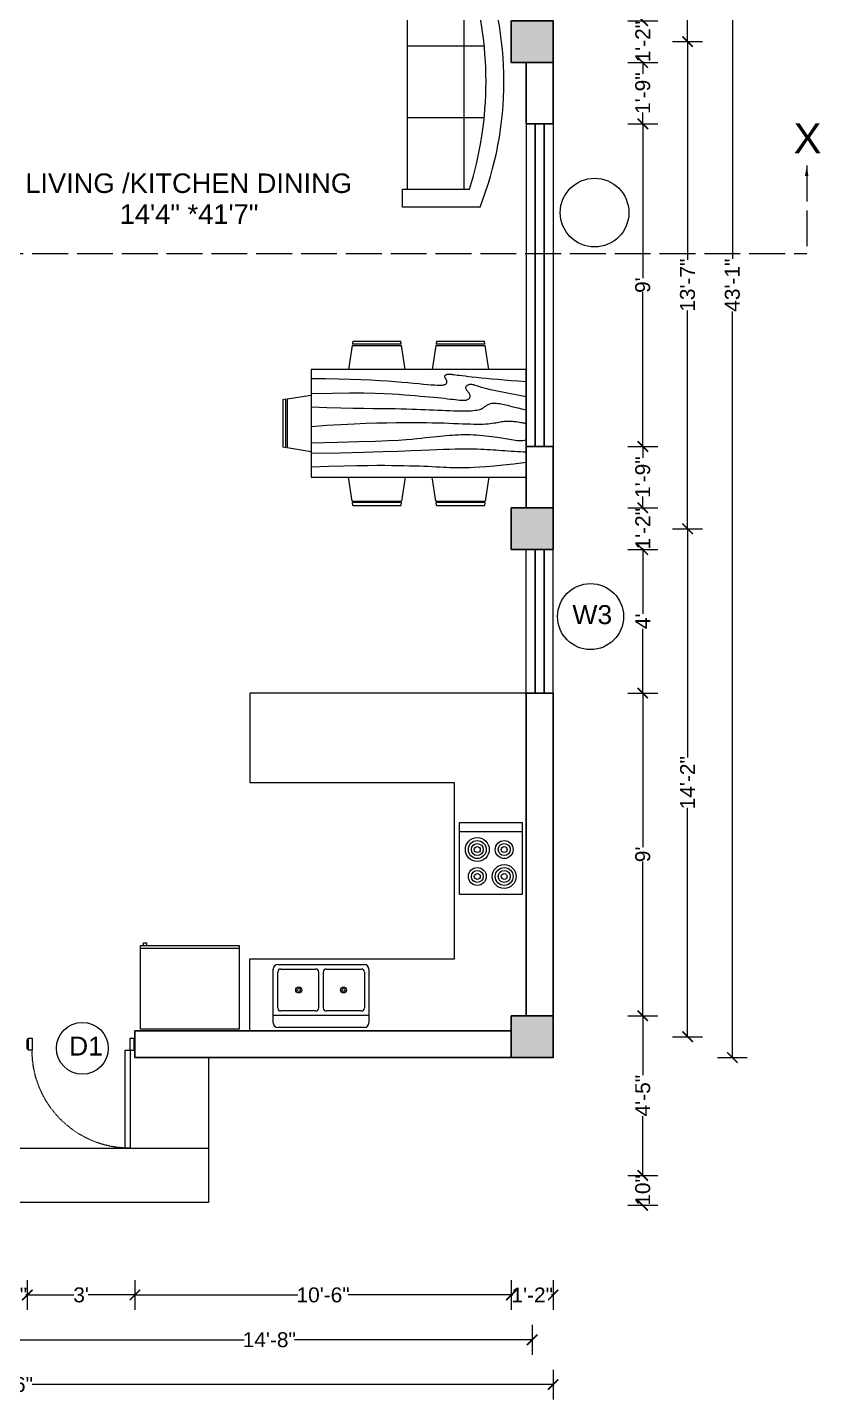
# Model space of a CAD drawing. Header units: inches. Extents: x 2970 to 17976, y 9207 to 14243.
# Drawn here: x 3354.5 to 3620, y 11980.9 to 12440.1 of the extents above; entities that cross this region are included whole.
import ezdxf

# ---------------------------------------------------------------- set-up
doc = ezdxf.new("R2010")
doc.units = ezdxf.units.IN
doc.header["$PDMODE"] = 34
doc.linetypes.add('ACAD_ISO02W100', pattern=[15, 12, -3])
doc.linetypes.add('HIDDEN4', pattern=[0.09375, 0.0625, -0.03125])
for name, color, linetype, lineweight in [('DIMENSION', 134, 'Continuous', 15), ('furniture', 11, 'Continuous', 13), ('kiutchen tools', 211, 'Continuous', 13), ('pillar', 40, 'Continuous', 30), ('section', 231, 'ACAD_ISO02W100', 15), ('stairs', 4, 'Continuous', 13), ('TEXT', 30, 'Continuous', 13), ('wall', 60, 'Continuous', 30), ('window section', 185, 'Continuous', 30), ('window sill', 103, 'Continuous', 13)]:
    doc.layers.add(name, color=color, linetype=linetype, lineweight=lineweight)
doc.styles.get("Standard").update_dxf_attribs({"font": 'arial.ttf'})
doc.dimstyles.get("Standard").update_dxf_attribs({"dimtxt": 5, "dimasz": 3.5, "dimexe": 5, "dimexo": 3, "dimgap": 0.09, "dimtad": 0, "dimdec": 0, "dimzin": 0, "dimdsep": 46, "dimlunit": 4, "dimtxsty": 'Standard', "dimblk": 'ARCHTICK', "dimcen": 0.09, "dimadec": 0, "dimazin": 0, "dimtfac": 1, "dimtdec": 0, "dimtofl": 0, "dimtmove": 0, "dimatfit": 3, "dimfxl": 5, "dimfxlon": 1, "dimtolj": 1, "dimtzin": 0, "dimarcsym": 0})

# ---------------------------------------------------------------- blocks, each defined once
blk = doc.blocks.new('pillar')
h = blk.add_hatch(color=256)
h.dxf.hatch_style = 1
h.paths.add_polyline_path([(2623.04, 2262.43), (2637.04, 2262.43), (2637.04, 2276.43), (2623.04, 2276.43)])
blk.add_lwpolyline([(2623.04, 2276.43), (2637.04, 2276.43), (2637.04, 2262.43), (2623.04, 2262.43)], close=True)
blk = doc.blocks.new('fridge')
at = {"layer": 'furniture'}
for p, q in [((3421.89, 1597.78), (3454.89, 1597.78)), ((3452.89, 1595.78), (3452.89, 1596.78)), ((3453.89, 1595.78), (3452.89, 1595.78)), ((3453.89, 1596.78), (3453.89, 1595.78))]:
    blk.add_line(p, q, dxfattribs=at)
blk.add_lwpolyline([(3421.89, 1596.78), (3421.89, 1624.78), (3454.89, 1624.78), (3454.89, 1596.78)], close=True, dxfattribs=at)
blk = doc.blocks.new('sink')
at = {"layer": 'furniture'}
for p, q in [((3469.14, 1547.28), (3469.14, 1559.28)), ((3470.64, 1559.28), (3470.64, 1547.28)), ((3485.89, 1544.78), (3453.89, 1544.78)), ((3451.89, 1539.6), (3451.71, 1539.78))]:
    blk.add_line(p, q, dxfattribs=at)
for points in [[(3455.39, 1561.78), (3484.39, 1561.78)], [(3453.89, 1542.28), (3453.89, 1560.28)], [(3455.39, 1547.28), (3455.39, 1559.28)], [(3456.39, 1560.28), (3468.14, 1560.28)], [(3471.64, 1560.28), (3483.39, 1560.28)], [(3484.39, 1559.28), (3484.39, 1547.28)], [(3485.89, 1560.28), (3485.89, 1542.28)], [(3468.14, 1546.28), (3456.39, 1546.28)], [(3483.39, 1546.28), (3471.64, 1546.28)], [(3484.39, 1540.78), (3455.39, 1540.78)]]:
    blk.add_lwpolyline(points, dxfattribs=at)
for centre, radius in [((3462.39, 1553.28), 1), ((3462.39, 1553.28), 0.5), ((3477.39, 1553.28), 1), ((3477.39, 1553.28), 0.5)]:
    blk.add_circle(centre, radius, dxfattribs=at)
for centre, radius, start, end in [((3455.39, 1560.28), 1.5, 90, 180), ((3484.39, 1560.28), 1.5, 0, 90), ((3456.39, 1559.28), 1, 90, 180), ((3468.14, 1559.28), 1, 0, 90), ((3471.64, 1559.28), 1, 90, 180), ((3483.39, 1559.28), 1, 0, 90), ((3456.39, 1547.28), 1, 180, 270), ((3468.14, 1547.28), 1, 270, 0), ((3471.64, 1547.28), 1, 180, 270), ((3483.39, 1547.28), 1, 270, 0), ((3455.39, 1542.28), 1.5, 180, 270), ((3484.39, 1542.28), 1.5, 270, 0)]:
    blk.add_arc(centre, radius, start, end, dxfattribs=at)
blk = doc.blocks.new('Sofa - Roundback 7 ft.')
at = {"linetype": 'Continuous'}
for p, q in [((-12.00002, -32.4421), (-12.00003, -6.5971)), ((11.99997, -32.4421), (11.99998, -6.5971)), ((-36.000027, -34), (-36.000027, -11.4696)), ((-35.999844, -13.3819), (35.9998, -13.3819)), ((35.99998, -34), (35.99998, -11.4696)), ((-36.000027, -32.4421), (35.99998, -32.4421))]:
    blk.add_line(p, q, dxfattribs=at)
for points in [[(-36.000027, -34), (-42.000027, -34), (-42.000027, -8)], [(41.99998, -8), (41.99998, -34), (35.99998, -34)]]:
    blk.add_lwpolyline(points, dxfattribs=at)
for centre, radius, start, end in [((0, -114.25), 114.25, 68.43141, 111.5686), ((-0.00001, -127.1968), 121.1968, 72.72033, 107.2797)]:
    blk.add_arc(centre, radius, start, end, dxfattribs=at)
blk = doc.blocks.new('dinning')
at = {"linetype": 'Continuous'}
for p, q in [((3456.59, 1759.63), (3456.43, 1758.64)), ((3456.59, 1759.63), (3472.59, 1759.63)), ((3472.74, 1758.63), (3472.59, 1759.63)), ((3484.59, 1759.63), (3484.43, 1758.64)), ((3484.59, 1759.63), (3500.59, 1759.63)), ((3500.74, 1758.63), (3500.59, 1759.63)), ((3456.35, 1758.14), (3455.1, 1750.13)), ((3456.36, 1758.13), (3472.83, 1758.13)), ((3472.75, 1758.63), (3456.43, 1758.63)), ((3474.07, 1750.13), (3472.82, 1758.13)), ((3484.35, 1758.14), (3483.1, 1750.13)), ((3484.36, 1758.13), (3500.83, 1758.13)), ((3500.75, 1758.63), (3484.43, 1758.63)), ((3502.07, 1750.13), (3500.82, 1758.13)), ((3514.59, 1750.13), (3442.59, 1750.13)), ((3442.59, 1750.13), (3442.59, 1714.13)), ((3514.59, 1714.13), (3514.59, 1750.13)), ((3434.59, 1740.37), (3442.59, 1741.62)), ((3434.59, 1740.37), (3434.59, 1723.9)), ((3433.09, 1740.13), (3434.09, 1740.29)), ((3433.09, 1740.13), (3433.09, 1724.13)), ((3434.09, 1723.98), (3434.09, 1740.29)), ((3434.09, 1723.98), (3433.09, 1724.13)), ((3442.59, 1722.65), (3434.59, 1723.9)), ((3442.59, 1714.13), (3514.59, 1714.13)), ((3456.35, 1706.13), (3455.1, 1714.14)), ((3474.07, 1714.14), (3472.82, 1706.14)), ((3484.35, 1706.13), (3483.1, 1714.14)), ((3502.07, 1714.14), (3500.82, 1706.14)), ((3456.36, 1706.13), (3472.83, 1706.13)), ((3456.59, 1704.63), (3456.43, 1705.63)), ((3472.75, 1705.63), (3456.43, 1705.63)), ((3456.59, 1704.63), (3472.59, 1704.63)), ((3472.74, 1705.64), (3472.59, 1704.63)), ((3484.36, 1706.13), (3500.83, 1706.13)), ((3484.59, 1704.63), (3484.43, 1705.63)), ((3500.75, 1705.63), (3484.43, 1705.63)), ((3484.59, 1704.63), (3500.59, 1704.63)), ((3500.74, 1705.64), (3500.59, 1704.63))]:
    blk.add_line(p, q, dxfattribs=at)
for points in [[(3442.59, 1747.13), (3447.41, 1747.11), (3451.78, 1747.05), (3455.73, 1746.95), (3459.31, 1746.82), (3462.55, 1746.67), (3465.49, 1746.5), (3468.17, 1746.32), (3470.63, 1746.13), (3472.9, 1745.95), (3474.98, 1745.76), (3476.89, 1745.59), (3478.62, 1745.43), (3480.18, 1745.28), (3481.57, 1745.15), (3482.79, 1745.05), (3483.84, 1744.97), (3484.73, 1744.92), (3485.47, 1744.9), (3486.08, 1744.91), (3486.57, 1744.95), (3486.96, 1745.01), (3487.26, 1745.09), (3487.49, 1745.18), (3487.67, 1745.3), (3487.81, 1745.43), (3487.91, 1745.58), (3487.98, 1745.73), (3488.01, 1745.9), (3488.02, 1746.06), (3488.01, 1746.23), (3487.97, 1746.39), (3487.92, 1746.55), (3487.85, 1746.7), (3487.77, 1746.85), (3487.68, 1746.99), (3487.6, 1747.12), (3487.51, 1747.26), (3487.44, 1747.38), (3487.38, 1747.51), (3487.34, 1747.63), (3487.32, 1747.76), (3487.32, 1747.88), (3487.35, 1748), (3487.4, 1748.11), (3487.47, 1748.22), (3487.57, 1748.31), (3487.69, 1748.4), (3487.84, 1748.47), (3488.01, 1748.52), (3488.2, 1748.56), (3488.44, 1748.59), (3488.71, 1748.59), (3489.03, 1748.59), (3489.41, 1748.56), (3489.84, 1748.52), (3490.34, 1748.47), (3490.91, 1748.4), (3491.56, 1748.31), (3492.3, 1748.21), (3493.15, 1748.1), (3494.13, 1747.98), (3495.23, 1747.85), (3496.48, 1747.7), (3497.88, 1747.55), (3499.45, 1747.39), (3501.17, 1747.22), (3503.06, 1747.05), (3505.09, 1746.87), (3507.27, 1746.69), (3509.58, 1746.51), (3512.02, 1746.32), (3514.59, 1746.13)], [(3442.59, 1742.13), (3449.61, 1742.28), (3455.41, 1742.34), (3460.16, 1742.33), (3464.02, 1742.27), (3467.15, 1742.16), (3469.71, 1742.03), (3471.87, 1741.88), (3473.8, 1741.72), (3475.62, 1741.57), (3477.36, 1741.42), (3479.03, 1741.28), (3480.61, 1741.15), (3482.11, 1741.01), (3483.53, 1740.89), (3484.85, 1740.76), (3486.09, 1740.63), (3487.23, 1740.51), (3488.28, 1740.39), (3489.24, 1740.27), (3490.12, 1740.17), (3490.91, 1740.07), (3491.63, 1739.99), (3492.27, 1739.93), (3492.84, 1739.88), (3493.33, 1739.86), (3493.77, 1739.87), (3494.14, 1739.89), (3494.46, 1739.94), (3494.74, 1740), (3494.97, 1740.08), (3495.17, 1740.18), (3495.34, 1740.3), (3495.48, 1740.43), (3495.6, 1740.58), (3495.7, 1740.74), (3495.76, 1740.91), (3495.8, 1741.08), (3495.82, 1741.26), (3495.8, 1741.45), (3495.75, 1741.63), (3495.68, 1741.82), (3495.57, 1742.01), (3495.45, 1742.2), (3495.32, 1742.38), (3495.17, 1742.57), (3495.03, 1742.76), (3494.89, 1742.95), (3494.75, 1743.13), (3494.64, 1743.32), (3494.54, 1743.51), (3494.46, 1743.69), (3494.41, 1743.87), (3494.38, 1744.05), (3494.39, 1744.22), (3494.43, 1744.39), (3494.5, 1744.55), (3494.62, 1744.7), (3494.77, 1744.84), (3494.95, 1744.97), (3495.16, 1745.07), (3495.4, 1745.15), (3495.66, 1745.21), (3495.95, 1745.23), (3496.25, 1745.22), (3496.58, 1745.17), (3496.93, 1745.08), (3497.33, 1744.96), (3497.78, 1744.82), (3498.31, 1744.64), (3498.92, 1744.45), (3499.63, 1744.24), (3500.46, 1744.01), (3501.42, 1743.77), (3502.55, 1743.51), (3503.87, 1743.22), (3505.42, 1742.9), (3507.23, 1742.54), (3509.34, 1742.13), (3511.78, 1741.66), (3514.59, 1741.13)], [(3442.59, 1737.63), (3447.87, 1737.47), (3452.52, 1737.34), (3456.59, 1737.25), (3460.16, 1737.19), (3463.29, 1737.14), (3466.04, 1737.11), (3468.48, 1737.08), (3470.67, 1737.05), (3472.68, 1737.02), (3474.53, 1736.97), (3476.24, 1736.93), (3477.85, 1736.87), (3479.36, 1736.82), (3480.81, 1736.76), (3482.21, 1736.7), (3483.59, 1736.63), (3484.96, 1736.57), (3486.32, 1736.51), (3487.66, 1736.46), (3488.96, 1736.41), (3490.22, 1736.36), (3491.42, 1736.33), (3492.54, 1736.31), (3493.59, 1736.3), (3494.54, 1736.31), (3495.41, 1736.33), (3496.19, 1736.37), (3496.89, 1736.43), (3497.52, 1736.5), (3498.08, 1736.58), (3498.57, 1736.68), (3499, 1736.8), (3499.38, 1736.93), (3499.72, 1737.08), (3500.01, 1737.23), (3500.27, 1737.4), (3500.51, 1737.56), (3500.74, 1737.73), (3500.95, 1737.89), (3501.17, 1738.05), (3501.39, 1738.2), (3501.63, 1738.35), (3501.87, 1738.48), (3502.14, 1738.59), (3502.42, 1738.69), (3502.73, 1738.78), (3503.06, 1738.84), (3503.42, 1738.88), (3503.81, 1738.9), (3504.23, 1738.9), (3504.67, 1738.88), (3505.14, 1738.83), (3505.62, 1738.77), (3506.13, 1738.69), (3506.64, 1738.59), (3507.17, 1738.47), (3507.71, 1738.33), (3508.29, 1738.18), (3508.95, 1738.01), (3509.72, 1737.8), (3510.64, 1737.57), (3511.73, 1737.3), (3513.03, 1736.99), (3514.59, 1736.63)], [(3442.59, 1731.13), (3447.8, 1731.48), (3452.57, 1731.75), (3456.94, 1731.97), (3460.93, 1732.14), (3464.59, 1732.26), (3467.93, 1732.35), (3471.01, 1732.4), (3473.84, 1732.43), (3476.45, 1732.43), (3478.87, 1732.42), (3481.12, 1732.4), (3483.2, 1732.36), (3485.14, 1732.31), (3486.95, 1732.26), (3488.65, 1732.2), (3490.25, 1732.13), (3491.78, 1732.07), (3493.22, 1732.01), (3494.59, 1731.96), (3495.87, 1731.92), (3497.07, 1731.88), (3498.19, 1731.87), (3499.22, 1731.86), (3500.17, 1731.88), (3501.04, 1731.93), (3501.82, 1731.99), (3502.54, 1732.07), (3503.2, 1732.16), (3503.81, 1732.25), (3504.38, 1732.35), (3504.91, 1732.45), (3505.42, 1732.55), (3505.91, 1732.64), (3506.4, 1732.72), (3506.88, 1732.79), (3507.36, 1732.84), (3507.85, 1732.88), (3508.35, 1732.9), (3508.87, 1732.9), (3509.42, 1732.88), (3510, 1732.84), (3510.59, 1732.78), (3511.18, 1732.71), (3511.75, 1732.62), (3512.29, 1732.54), (3512.78, 1732.45), (3513.2, 1732.37), (3513.55, 1732.3), (3513.8, 1732.25), (3513.97, 1732.21), (3514.09, 1732.18), (3514.18, 1732.16), (3514.25, 1732.14), (3514.32, 1732.14), (3514.43, 1732.14), (3514.59, 1732.13)], [(3442.59, 1725.63), (3451.4, 1725.82), (3458.5, 1726.01), (3464.12, 1726.19), (3468.48, 1726.37), (3471.81, 1726.55), (3474.35, 1726.72), (3476.32, 1726.89), (3477.96, 1727.05), (3479.46, 1727.2), (3480.86, 1727.35), (3482.17, 1727.48), (3483.42, 1727.61), (3484.59, 1727.73), (3485.71, 1727.85), (3486.79, 1727.95), (3487.84, 1728.05), (3488.86, 1728.14), (3489.86, 1728.22), (3490.85, 1728.29), (3491.84, 1728.34), (3492.82, 1728.38), (3493.81, 1728.4), (3494.82, 1728.4), (3495.84, 1728.38), (3496.88, 1728.34), (3497.93, 1728.28), (3498.99, 1728.2), (3500.03, 1728.1), (3501.06, 1728), (3502.06, 1727.88), (3503.02, 1727.76), (3503.92, 1727.63), (3504.77, 1727.51), (3505.56, 1727.39), (3506.3, 1727.26), (3507.01, 1727.14), (3507.69, 1727.02), (3508.34, 1726.9), (3508.99, 1726.79), (3509.63, 1726.68), (3510.27, 1726.57), (3510.91, 1726.48), (3511.55, 1726.4), (3512.19, 1726.36), (3512.81, 1726.35), (3513.42, 1726.39), (3514.01, 1726.48), (3514.59, 1726.63)], [(3442.59, 1722.13), (3452.18, 1722.32), (3460.12, 1722.51), (3466.6, 1722.68), (3471.85, 1722.85), (3476.06, 1723.01), (3479.47, 1723.15), (3482.26, 1723.28), (3484.67, 1723.38), (3486.86, 1723.47), (3488.89, 1723.53), (3490.76, 1723.57), (3492.48, 1723.59), (3494.07, 1723.6), (3495.55, 1723.6), (3496.91, 1723.58), (3498.17, 1723.55), (3499.35, 1723.52), (3500.46, 1723.47), (3501.51, 1723.42), (3502.51, 1723.37), (3503.5, 1723.31), (3504.46, 1723.24), (3505.43, 1723.17), (3506.42, 1723.09), (3507.43, 1723.01), (3508.47, 1722.93), (3509.52, 1722.86), (3510.57, 1722.79), (3511.61, 1722.72), (3512.63, 1722.68), (3513.63, 1722.65), (3514.59, 1722.63)], [(3442.59, 1717.63), (3448.5, 1717.8), (3453.55, 1717.92), (3457.86, 1718.01), (3461.51, 1718.06), (3464.62, 1718.09), (3467.28, 1718.09), (3469.61, 1718.08), (3471.71, 1718.05), (3473.66, 1718.02), (3475.5, 1717.97), (3477.22, 1717.93), (3478.83, 1717.87), (3480.35, 1717.82), (3481.78, 1717.76), (3483.14, 1717.7), (3484.42, 1717.63), (3485.64, 1717.57), (3486.82, 1717.51), (3487.98, 1717.46), (3489.13, 1717.41), (3490.31, 1717.37), (3491.52, 1717.35), (3492.78, 1717.34), (3494.13, 1717.34), (3495.58, 1717.37), (3497.2, 1717.43), (3499.07, 1717.53), (3501.25, 1717.69), (3503.82, 1717.92), (3506.85, 1718.23), (3510.41, 1718.63), (3514.59, 1719.13)]]:
    blk.add_lwpolyline(points, dxfattribs=at)
blk = doc.blocks.new('chula')
at = {"layer": 'furniture'}
blk.add_line((3495.89, 1621.78), (3516.89, 1621.78), dxfattribs=at)
blk.add_lwpolyline([(3495.89, 1600.78), (3495.89, 1624.78), (3516.89, 1624.78), (3516.89, 1600.78)], close=True, dxfattribs=at)
for centre, radius in [((3501.89, 1615.78), 4), ((3501.89, 1615.78), 3), ((3501.89, 1615.78), 2), ((3501.89, 1615.78), 1), ((3510.89, 1615.78), 3), ((3510.89, 1615.78), 2), ((3510.89, 1615.78), 1), ((3501.89, 1606.78), 3), ((3501.89, 1606.78), 2), ((3501.89, 1606.78), 1), ((3510.89, 1606.78), 4), ((3510.89, 1606.78), 3), ((3510.89, 1606.78), 2), ((3510.89, 1606.78), 1)]:
    blk.add_circle(centre, radius, dxfattribs=at)
blk = doc.blocks.new('A$C0CE462CD')
for p, q in [((860, 100), (860, 0)), ((860, 0), (894, 0))]:
    blk.add_line(p, q)
for points in [[(860, 100), (860, 920), (818, 920), (818, 100)], [(0, 10), (6, 10), (6, 90), (0, 90)], [(894, 10), (900, 10), (900, 90), (894, 90)]]:
    blk.add_lwpolyline(points, close=True)
for points in [[(6, 0), (40, 0), (40, 100), (6, 100)], [(6, 100), (6, 0)], [(860, 100), (894, 100), (894, 0)]]:
    blk.add_lwpolyline(points)
at = {"linetype": 'HIDDEN4'}
blk.add_arc((859, 102), 819, 92.8508, 180.1309, dxfattribs=at)
blk = doc.blocks.new('_ArchTick')
at = {"color": 0, "linetype": 'ByBlock', "const_width": 0.15}
blk.add_lwpolyline([(-0.5, -0.5), (0.5, 0.5)], dxfattribs=at)
blk = doc.blocks.new('*D203')
at = {"layer": 'Defpoints', "color": 0, "transparency": 16777216}
for p in [(2944.8, 4782), (2944.8, 4768), (2974.8, 4768)]:
    blk.add_point(p, dxfattribs=at)
at = {"layer": 'DIMENSION', "color": 0, "lineweight": -2, "transparency": 16777216}
for p, q in [((2969.8, 4782), (2979.8, 4782)), ((2974.8, 4782), (2974.8, 4781.5)), ((2969.8, 4768), (2979.8, 4768)), ((2974.8, 4768), (2974.8, 4768.5))]:
    blk.add_line(p, q, dxfattribs=at)
at = {"layer": 'DIMENSION', "color": 0, "lineweight": -2, "transparency": 16777216, "xscale": 3.5, "yscale": 3.5, "zscale": 3.5}
for p, rotation in [((2974.8, 4782), 90), ((2974.8, 4768), 270)]:
    blk.add_blockref('_ArchTick', p, dxfattribs=dict(at, rotation=rotation))
at = {"layer": 'DIMENSION', "color": 0, "transparency": 16777216, "insert": (2974.8, 4775), "char_height": 5, "attachment_point": 5, "rotation": 90}
blk.add_mtext('\\A1;1\'-2"', dxfattribs=at)
blk = doc.blocks.new('*D56')
at = {"layer": 'Defpoints', "color": 0, "transparency": 16777216}
for p in [(2944.8, 4768), (2944.8, 4747.5), (2974.8, 4747.5)]:
    blk.add_point(p, dxfattribs=at)
at = {"layer": 'DIMENSION', "color": 0, "lineweight": -2, "transparency": 16777216}
for p, q in [((2969.8, 4768), (2979.8, 4768)), ((2974.8, 4768), (2974.8, 4764.25)), ((2974.8, 4747.5), (2974.8, 4751.25)), ((2969.8, 4747.5), (2979.8, 4747.5))]:
    blk.add_line(p, q, dxfattribs=at)
at = {"layer": 'DIMENSION', "color": 0, "lineweight": -2, "transparency": 16777216, "xscale": 3.5, "yscale": 3.5, "zscale": 3.5}
for p, rotation in [((2974.8, 4768), 90), ((2974.8, 4747.5), 270)]:
    blk.add_blockref('_ArchTick', p, dxfattribs=dict(at, rotation=rotation))
at = {"layer": 'DIMENSION', "color": 0, "transparency": 16777216, "insert": (2974.8, 4757.75), "char_height": 5, "attachment_point": 5, "rotation": 90}
blk.add_mtext('\\A1;1\'-9"', dxfattribs=at)
blk = doc.blocks.new('*D57')
at = {"layer": 'Defpoints', "color": 0, "transparency": 16777216}
for p in [(2944.8, 4747.5), (2944.8, 4639.5), (2974.8, 4639.5)]:
    blk.add_point(p, dxfattribs=at)
at = {"layer": 'DIMENSION', "color": 0, "lineweight": -2, "transparency": 16777216}
for p, q in [((2969.8, 4747.5), (2979.8, 4747.5)), ((2974.8, 4747.5), (2974.8, 4695.89)), ((2974.8, 4639.5), (2974.8, 4691.11)), ((2969.8, 4639.5), (2979.8, 4639.5))]:
    blk.add_line(p, q, dxfattribs=at)
at = {"layer": 'DIMENSION', "color": 0, "lineweight": -2, "transparency": 16777216, "xscale": 3.5, "yscale": 3.5, "zscale": 3.5}
for p, rotation in [((2974.8, 4747.5), 90), ((2974.8, 4639.5), 270)]:
    blk.add_blockref('_ArchTick', p, dxfattribs=dict(at, rotation=rotation))
at = {"layer": 'DIMENSION', "color": 0, "transparency": 16777216, "insert": (2974.8, 4693.5), "char_height": 5, "attachment_point": 5, "rotation": 90}
blk.add_mtext("\\A1;9'", dxfattribs=at)
blk = doc.blocks.new('*D58')
at = {"layer": 'Defpoints', "color": 0, "transparency": 16777216}
for p in [(2944.8, 4639.5), (2944.8, 4619), (2974.8, 4619)]:
    blk.add_point(p, dxfattribs=at)
at = {"layer": 'DIMENSION', "color": 0, "lineweight": -2, "transparency": 16777216}
for p, q in [((2969.8, 4639.5), (2979.8, 4639.5)), ((2974.8, 4639.5), (2974.8, 4635.75)), ((2974.8, 4619), (2974.8, 4622.75)), ((2969.8, 4619), (2979.8, 4619))]:
    blk.add_line(p, q, dxfattribs=at)
at = {"layer": 'DIMENSION', "color": 0, "lineweight": -2, "transparency": 16777216, "xscale": 3.5, "yscale": 3.5, "zscale": 3.5}
for p, rotation in [((2974.8, 4639.5), 90), ((2974.8, 4619), 270)]:
    blk.add_blockref('_ArchTick', p, dxfattribs=dict(at, rotation=rotation))
at = {"layer": 'DIMENSION', "color": 0, "transparency": 16777216, "insert": (2974.8, 4629.25), "char_height": 5, "attachment_point": 5, "rotation": 90}
blk.add_mtext('\\A1;1\'-9"', dxfattribs=at)
blk = doc.blocks.new('*D204')
at = {"layer": 'Defpoints', "color": 0, "transparency": 16777216}
for p in [(2944.8, 4619), (2944.8, 4605), (2974.8, 4605)]:
    blk.add_point(p, dxfattribs=at)
at = {"layer": 'DIMENSION', "color": 0, "lineweight": -2, "transparency": 16777216}
for p, q in [((2969.8, 4619), (2979.8, 4619)), ((2974.8, 4619), (2974.8, 4618.5)), ((2969.8, 4605), (2979.8, 4605)), ((2974.8, 4605), (2974.8, 4605.5))]:
    blk.add_line(p, q, dxfattribs=at)
at = {"layer": 'DIMENSION', "color": 0, "lineweight": -2, "transparency": 16777216, "xscale": 3.5, "yscale": 3.5, "zscale": 3.5}
for p, rotation in [((2974.8, 4619), 90), ((2974.8, 4605), 270)]:
    blk.add_blockref('_ArchTick', p, dxfattribs=dict(at, rotation=rotation))
at = {"layer": 'DIMENSION', "color": 0, "transparency": 16777216, "insert": (2974.8, 4612), "char_height": 5, "attachment_point": 5, "rotation": 90}
blk.add_mtext('\\A1;1\'-2"', dxfattribs=at)
blk = doc.blocks.new('*D59')
at = {"layer": 'Defpoints', "color": 0, "transparency": 16777216}
for p in [(2944.8, 4605), (2944.8, 4557), (2974.8, 4557)]:
    blk.add_point(p, dxfattribs=at)
at = {"layer": 'DIMENSION', "color": 0, "lineweight": -2, "transparency": 16777216}
for p, q in [((2969.8, 4605), (2979.8, 4605)), ((2974.8, 4605), (2974.8, 4583.49)), ((2974.8, 4557), (2974.8, 4578.51)), ((2969.8, 4557), (2979.8, 4557))]:
    blk.add_line(p, q, dxfattribs=at)
at = {"layer": 'DIMENSION', "color": 0, "lineweight": -2, "transparency": 16777216, "xscale": 3.5, "yscale": 3.5, "zscale": 3.5}
for p, rotation in [((2974.8, 4605), 90), ((2974.8, 4557), 270)]:
    blk.add_blockref('_ArchTick', p, dxfattribs=dict(at, rotation=rotation))
at = {"layer": 'DIMENSION', "color": 0, "transparency": 16777216, "insert": (2974.8, 4581), "char_height": 5, "attachment_point": 5, "rotation": 90}
blk.add_mtext("\\A1;4'", dxfattribs=at)
blk = doc.blocks.new('*D60')
at = {"layer": 'Defpoints', "color": 0, "transparency": 16777216}
for p in [(2944.8, 4557), (2944.8, 4449), (2974.8, 4449)]:
    blk.add_point(p, dxfattribs=at)
at = {"layer": 'DIMENSION', "color": 0, "lineweight": -2, "transparency": 16777216}
for p, q in [((2969.8, 4557), (2979.8, 4557)), ((2974.8, 4557), (2974.8, 4505.39)), ((2974.8, 4449), (2974.8, 4500.61)), ((2969.8, 4449), (2979.8, 4449))]:
    blk.add_line(p, q, dxfattribs=at)
at = {"layer": 'DIMENSION', "color": 0, "lineweight": -2, "transparency": 16777216, "xscale": 3.5, "yscale": 3.5, "zscale": 3.5}
for p, rotation in [((2974.8, 4557), 90), ((2974.8, 4449), 270)]:
    blk.add_blockref('_ArchTick', p, dxfattribs=dict(at, rotation=rotation))
at = {"layer": 'DIMENSION', "color": 0, "transparency": 16777216, "insert": (2974.8, 4503), "char_height": 5, "attachment_point": 5, "rotation": 90}
blk.add_mtext("\\A1;9'", dxfattribs=at)
blk = doc.blocks.new('*D205')
at = {"layer": 'Defpoints', "color": 0, "transparency": 16777216}
for p in [(2944.8, 4449), (2829.47, 4395.56), (2974.8, 4395.56)]:
    blk.add_point(p, dxfattribs=at)
at = {"layer": 'DIMENSION', "color": 0, "lineweight": -2, "transparency": 16777216}
for p, q in [((2969.8, 4449), (2979.8, 4449)), ((2974.8, 4449), (2974.8, 4429.12)), ((2974.8, 4395.56), (2974.8, 4415.45)), ((2969.8, 4395.56), (2979.8, 4395.56))]:
    blk.add_line(p, q, dxfattribs=at)
at = {"layer": 'DIMENSION', "color": 0, "lineweight": -2, "transparency": 16777216, "xscale": 3.5, "yscale": 3.5, "zscale": 3.5}
for p, rotation in [((2974.8, 4449), 90), ((2974.8, 4395.56), 270)]:
    blk.add_blockref('_ArchTick', p, dxfattribs=dict(at, rotation=rotation))
at = {"layer": 'DIMENSION', "color": 0, "transparency": 16777216, "insert": (2974.8, 4422.28), "char_height": 5, "attachment_point": 5, "rotation": 90}
blk.add_mtext('\\A1;4\'-5"', dxfattribs=at)
blk = doc.blocks.new('*D206')
at = {"layer": 'Defpoints', "color": 0, "transparency": 16777216}
for p in [(2829.47, 4395.56), (2829.47, 4385.56), (2974.8, 4385.56)]:
    blk.add_point(p, dxfattribs=at)
at = {"layer": 'DIMENSION', "color": 0, "lineweight": -2, "transparency": 16777216}
for p, q in [((2969.8, 4395.56), (2979.8, 4395.56)), ((2974.8, 4395.56), (2974.8, 4395.23)), ((2969.8, 4385.56), (2979.8, 4385.56)), ((2974.8, 4385.56), (2974.8, 4385.89))]:
    blk.add_line(p, q, dxfattribs=at)
at = {"layer": 'DIMENSION', "color": 0, "lineweight": -2, "transparency": 16777216, "xscale": 3.5, "yscale": 3.5, "zscale": 3.5}
for p, rotation in [((2974.8, 4395.56), 90), ((2974.8, 4385.56), 270)]:
    blk.add_blockref('_ArchTick', p, dxfattribs=dict(at, rotation=rotation))
at = {"layer": 'DIMENSION', "color": 0, "transparency": 16777216, "insert": (2974.8, 4390.56), "char_height": 5, "attachment_point": 5, "rotation": 90}
blk.add_mtext('\\A1;10"', dxfattribs=at)
blk = doc.blocks.new('*D212')
at = {"layer": 'Defpoints', "color": 0, "transparency": 16777216}
for p in [(2754.8, 4405), (2768.8, 4405), (2768.8, 4355.56)]:
    blk.add_point(p, dxfattribs=at)
at = {"layer": 'DIMENSION', "color": 0, "lineweight": -2, "transparency": 16777216}
for p, q in [((2754.8, 4360.56), (2754.8, 4350.56)), ((2768.8, 4360.56), (2768.8, 4350.56)), ((2754.8, 4355.56), (2755.3, 4355.56)), ((2768.8, 4355.56), (2768.3, 4355.56))]:
    blk.add_line(p, q, dxfattribs=at)
at = {"layer": 'DIMENSION', "color": 0, "lineweight": -2, "transparency": 16777216, "xscale": 3.5, "yscale": 3.5, "zscale": 3.5, "rotation": 180}
blk.add_blockref('_ArchTick', (2754.8, 4355.56), dxfattribs=at)
at = {"layer": 'DIMENSION', "color": 0, "lineweight": -2, "transparency": 16777216, "xscale": 3.5, "yscale": 3.5, "zscale": 3.5}
blk.add_blockref('_ArchTick', (2768.8, 4355.56), dxfattribs=at)
at = {"layer": 'DIMENSION', "color": 0, "transparency": 16777216, "insert": (2761.8, 4355.56), "char_height": 5, "attachment_point": 5}
blk.add_mtext('\\A1;1\'-2"', dxfattribs=at)
blk = doc.blocks.new('*D213')
at = {"layer": 'Defpoints', "color": 0, "transparency": 16777216}
for p in [(2768.8, 4405), (2804.8, 4405), (2804.8, 4355.56)]:
    blk.add_point(p, dxfattribs=at)
at = {"layer": 'DIMENSION', "color": 0, "lineweight": -2, "transparency": 16777216}
for p, q in [((2768.8, 4360.56), (2768.8, 4350.56)), ((2804.8, 4360.56), (2804.8, 4350.56)), ((2768.8, 4355.56), (2784.41, 4355.56)), ((2804.8, 4355.56), (2789.19, 4355.56))]:
    blk.add_line(p, q, dxfattribs=at)
at = {"layer": 'DIMENSION', "color": 0, "lineweight": -2, "transparency": 16777216, "xscale": 3.5, "yscale": 3.5, "zscale": 3.5, "rotation": 180}
blk.add_blockref('_ArchTick', (2768.8, 4355.56), dxfattribs=at)
at = {"layer": 'DIMENSION', "color": 0, "lineweight": -2, "transparency": 16777216, "xscale": 3.5, "yscale": 3.5, "zscale": 3.5}
blk.add_blockref('_ArchTick', (2804.8, 4355.56), dxfattribs=at)
at = {"layer": 'DIMENSION', "color": 0, "transparency": 16777216, "insert": (2786.8, 4355.56), "char_height": 5, "attachment_point": 5}
blk.add_mtext("\\A1;3'", dxfattribs=at)
blk = doc.blocks.new('*D214')
at = {"layer": 'Defpoints', "color": 0, "transparency": 16777216}
for p in [(2804.8, 4405), (2930.8, 4405), (2930.8, 4355.56)]:
    blk.add_point(p, dxfattribs=at)
at = {"layer": 'DIMENSION', "color": 0, "lineweight": -2, "transparency": 16777216}
for p, q in [((2804.8, 4360.56), (2804.8, 4350.56)), ((2930.8, 4360.56), (2930.8, 4350.56)), ((2804.8, 4355.56), (2859.35, 4355.56)), ((2930.8, 4355.56), (2876.24, 4355.56))]:
    blk.add_line(p, q, dxfattribs=at)
at = {"layer": 'DIMENSION', "color": 0, "lineweight": -2, "transparency": 16777216, "xscale": 3.5, "yscale": 3.5, "zscale": 3.5, "rotation": 180}
blk.add_blockref('_ArchTick', (2804.8, 4355.56), dxfattribs=at)
at = {"layer": 'DIMENSION', "color": 0, "lineweight": -2, "transparency": 16777216, "xscale": 3.5, "yscale": 3.5, "zscale": 3.5}
blk.add_blockref('_ArchTick', (2930.8, 4355.56), dxfattribs=at)
at = {"layer": 'DIMENSION', "color": 0, "transparency": 16777216, "insert": (2867.8, 4355.56), "char_height": 5, "attachment_point": 5}
blk.add_mtext('\\A1;10\'-6"', dxfattribs=at)
blk = doc.blocks.new('*D215')
at = {"layer": 'Defpoints', "color": 0, "transparency": 16777216}
for p in [(2930.8, 4405), (2944.8, 4405), (2944.8, 4355.56)]:
    blk.add_point(p, dxfattribs=at)
at = {"layer": 'DIMENSION', "color": 0, "lineweight": -2, "transparency": 16777216}
for p, q in [((2930.8, 4360.56), (2930.8, 4350.56)), ((2944.8, 4360.56), (2944.8, 4350.56)), ((2930.8, 4355.56), (2931.3, 4355.56)), ((2944.8, 4355.56), (2944.3, 4355.56))]:
    blk.add_line(p, q, dxfattribs=at)
at = {"layer": 'DIMENSION', "color": 0, "lineweight": -2, "transparency": 16777216, "xscale": 3.5, "yscale": 3.5, "zscale": 3.5, "rotation": 180}
blk.add_blockref('_ArchTick', (2930.8, 4355.56), dxfattribs=at)
at = {"layer": 'DIMENSION', "color": 0, "lineweight": -2, "transparency": 16777216, "xscale": 3.5, "yscale": 3.5, "zscale": 3.5}
blk.add_blockref('_ArchTick', (2944.8, 4355.56), dxfattribs=at)
at = {"layer": 'DIMENSION', "color": 0, "transparency": 16777216, "insert": (2937.8, 4355.56), "char_height": 5, "attachment_point": 5}
blk.add_mtext('\\A1;1\'-2"', dxfattribs=at)
blk = doc.blocks.new('*D68')
at = {"layer": 'Defpoints', "color": 0, "transparency": 16777216}
for p in [(2944.8, 4945), (2944.8, 4775), (2989.8, 4775)]:
    blk.add_point(p, dxfattribs=at)
at = {"layer": 'DIMENSION', "color": 0, "lineweight": -2, "transparency": 16777216}
for p, q in [((2984.8, 4945), (2994.8, 4945)), ((2989.8, 4945), (2989.8, 4868.44)), ((2989.8, 4775), (2989.8, 4851.56)), ((2984.8, 4775), (2994.8, 4775))]:
    blk.add_line(p, q, dxfattribs=at)
at = {"layer": 'DIMENSION', "color": 0, "lineweight": -2, "transparency": 16777216, "xscale": 3.5, "yscale": 3.5, "zscale": 3.5}
for p, rotation in [((2989.8, 4945), 90), ((2989.8, 4775), 270)]:
    blk.add_blockref('_ArchTick', p, dxfattribs=dict(at, rotation=rotation))
at = {"layer": 'DIMENSION', "color": 0, "transparency": 16777216, "insert": (2989.8, 4860), "char_height": 5, "attachment_point": 5, "rotation": 90}
blk.add_mtext('\\A1;14\'-2"', dxfattribs=at)
blk = doc.blocks.new('*D69')
at = {"layer": 'Defpoints', "color": 0, "transparency": 16777216}
for p in [(2944.8, 4775), (2944.8, 4612), (2989.8, 4612)]:
    blk.add_point(p, dxfattribs=at)
at = {"layer": 'DIMENSION', "color": 0, "lineweight": -2, "transparency": 16777216}
for p, q in [((2984.8, 4775), (2994.8, 4775)), ((2989.8, 4775), (2989.8, 4701.94)), ((2989.8, 4612), (2989.8, 4685.06)), ((2984.8, 4612), (2994.8, 4612))]:
    blk.add_line(p, q, dxfattribs=at)
at = {"layer": 'DIMENSION', "color": 0, "lineweight": -2, "transparency": 16777216, "xscale": 3.5, "yscale": 3.5, "zscale": 3.5}
for p, rotation in [((2989.8, 4775), 90), ((2989.8, 4612), 270)]:
    blk.add_blockref('_ArchTick', p, dxfattribs=dict(at, rotation=rotation))
at = {"layer": 'DIMENSION', "color": 0, "transparency": 16777216, "insert": (2989.8, 4693.5), "char_height": 5, "attachment_point": 5, "rotation": 90}
blk.add_mtext('\\A1;13\'-7"', dxfattribs=at)
blk = doc.blocks.new('*D70')
at = {"layer": 'Defpoints', "color": 0, "transparency": 16777216}
for p in [(2944.8, 4612), (2944.8, 4442), (2989.8, 4442)]:
    blk.add_point(p, dxfattribs=at)
at = {"layer": 'DIMENSION', "color": 0, "lineweight": -2, "transparency": 16777216}
for p, q in [((2984.8, 4612), (2994.8, 4612)), ((2989.8, 4612), (2989.8, 4535.44)), ((2989.8, 4442), (2989.8, 4518.56)), ((2984.8, 4442), (2994.8, 4442))]:
    blk.add_line(p, q, dxfattribs=at)
at = {"layer": 'DIMENSION', "color": 0, "lineweight": -2, "transparency": 16777216, "xscale": 3.5, "yscale": 3.5, "zscale": 3.5}
for p, rotation in [((2989.8, 4612), 90), ((2989.8, 4442), 270)]:
    blk.add_blockref('_ArchTick', p, dxfattribs=dict(at, rotation=rotation))
at = {"layer": 'DIMENSION', "color": 0, "transparency": 16777216, "insert": (2989.8, 4527), "char_height": 5, "attachment_point": 5, "rotation": 90}
blk.add_mtext('\\A1;14\'-2"', dxfattribs=at)
blk = doc.blocks.new('*D217')
at = {"layer": 'Defpoints', "color": 0, "transparency": 16777216}
for p in [(2761.8, 4420), (2937.8, 4420), (2937.8, 4340.56)]:
    blk.add_point(p, dxfattribs=at)
at = {"layer": 'DIMENSION', "color": 0, "lineweight": -2, "transparency": 16777216}
for p, q in [((2761.8, 4345.56), (2761.8, 4335.56)), ((2937.8, 4345.56), (2937.8, 4335.56)), ((2761.8, 4340.56), (2841.35, 4340.56)), ((2937.8, 4340.56), (2858.24, 4340.56))]:
    blk.add_line(p, q, dxfattribs=at)
at = {"layer": 'DIMENSION', "color": 0, "lineweight": -2, "transparency": 16777216, "xscale": 3.5, "yscale": 3.5, "zscale": 3.5, "rotation": 180}
blk.add_blockref('_ArchTick', (2761.8, 4340.56), dxfattribs=at)
at = {"layer": 'DIMENSION', "color": 0, "lineweight": -2, "transparency": 16777216, "xscale": 3.5, "yscale": 3.5, "zscale": 3.5}
blk.add_blockref('_ArchTick', (2937.8, 4340.56), dxfattribs=at)
at = {"layer": 'DIMENSION', "color": 0, "transparency": 16777216, "insert": (2849.8, 4340.56), "char_height": 5, "attachment_point": 5}
blk.add_mtext('\\A1;14\'-8"', dxfattribs=at)
blk = doc.blocks.new('*D219')
at = {"layer": 'Defpoints', "color": 0, "transparency": 16777216}
for p in [(2944.8, 4952), (2944.8, 4435), (3004.8, 4435)]:
    blk.add_point(p, dxfattribs=at)
at = {"layer": 'DIMENSION', "color": 0, "lineweight": -2, "transparency": 16777216}
for p, q in [((2999.8, 4952), (3009.8, 4952)), ((3004.8, 4952), (3004.8, 4702.28)), ((3004.8, 4435), (3004.8, 4684.72)), ((2999.8, 4435), (3009.8, 4435))]:
    blk.add_line(p, q, dxfattribs=at)
at = {"layer": 'DIMENSION', "color": 0, "lineweight": -2, "transparency": 16777216, "xscale": 3.5, "yscale": 3.5, "zscale": 3.5}
for p, rotation in [((3004.8, 4952), 90), ((3004.8, 4435), 270)]:
    blk.add_blockref('_ArchTick', p, dxfattribs=dict(at, rotation=rotation))
at = {"layer": 'DIMENSION', "color": 0, "transparency": 16777216, "insert": (3004.8, 4693.5), "char_height": 5, "attachment_point": 5, "rotation": 90}
blk.add_mtext('\\A1;43\'-1"', dxfattribs=at)
blk = doc.blocks.new('*D74')
at = {"layer": 'Defpoints', "color": 0, "transparency": 16777216}
for p in [(2578.8, 4435), (2944.8, 4435), (2944.8, 4325.56)]:
    blk.add_point(p, dxfattribs=at)
at = {"layer": 'DIMENSION', "color": 0, "lineweight": -2, "transparency": 16777216}
for p, q in [((2578.8, 4330.56), (2578.8, 4320.56)), ((2944.8, 4330.56), (2944.8, 4320.56)), ((2578.8, 4325.56), (2753.12, 4325.56)), ((2944.8, 4325.56), (2770.47, 4325.56))]:
    blk.add_line(p, q, dxfattribs=at)
at = {"layer": 'DIMENSION', "color": 0, "lineweight": -2, "transparency": 16777216, "xscale": 3.5, "yscale": 3.5, "zscale": 3.5, "rotation": 180}
blk.add_blockref('_ArchTick', (2578.8, 4325.56), dxfattribs=at)
at = {"layer": 'DIMENSION', "color": 0, "lineweight": -2, "transparency": 16777216, "xscale": 3.5, "yscale": 3.5, "zscale": 3.5}
blk.add_blockref('_ArchTick', (2944.8, 4325.56), dxfattribs=at)
at = {"layer": 'DIMENSION', "color": 0, "transparency": 16777216, "insert": (2761.8, 4325.56), "char_height": 5, "attachment_point": 5}
blk.add_mtext('\\A1;30\'-6"', dxfattribs=at)
blk = doc.blocks.new('ground plan')
at = {"layer": 'kiutchen tools'}
for p, q in [((2935.8, 4557), (2843.26, 4557)), ((2843.26, 4557), (2843.26, 4527)), ((2911.8, 4527), (2843.26, 4527)), ((2911.8, 4468), (2911.8, 4527)), ((2843.26, 4468), (2911.8, 4468)), ((2843.26, 4444), (2843.26, 4468))]:
    blk.add_line(p, q, dxfattribs=at)
at = {"layer": 'section'}
blk.add_line((2485.44, 4704.07), (3029.68, 4704.07), dxfattribs=at)
at = {"layer": 'stairs'}
for p, q in [((2829.47, 4434.95), (2829.47, 4386.56)), ((2829.47, 4404.56), (2754.8, 4404.56)), ((2829.47, 4386.56), (2754.8, 4386.56))]:
    blk.add_line(p, q, dxfattribs=at)
at = {"layer": 'TEXT'}
for centre, radius in [((2958.66, 4717.8), 11.49), ((2957.32, 4582.58), 11.05), ((2787.22, 4438.12), 8.68)]:
    blk.add_circle(centre, radius, dxfattribs=at)
at = {"layer": 'wall'}
for p, q in [((2935.8, 4747.5), (2935.8, 4768)), ((2944.8, 4747.5), (2944.8, 4768)), ((2944.8, 4747.5), (2935.8, 4747.5)), ((2935.8, 4619), (2935.8, 4639.5)), ((2944.8, 4639.5), (2935.8, 4639.5)), ((2944.8, 4619), (2944.8, 4639.5)), ((2935.8, 4449), (2935.8, 4557)), ((2935.8, 4449), (2935.8, 4557)), ((2944.8, 4557), (2935.8, 4557)), ((2944.8, 4449), (2944.8, 4557)), ((2804.8, 4444), (2930.8, 4444)), ((2804.8, 4435), (2804.8, 4444)), ((2804.8, 4435), (2930.8, 4435))]:
    blk.add_line(p, q, dxfattribs=at)
at = {"layer": 'window section'}
for p, q in [((2938.8, 4747.5), (2938.8, 4639.5)), ((2941.8, 4747.5), (2941.8, 4639.5)), ((2938.8, 4557), (2938.8, 4605)), ((2941.8, 4557), (2941.8, 4605))]:
    blk.add_line(p, q, dxfattribs=at)
at = {"layer": 'window sill'}
for p, q in [((2935.8, 4747.5), (2935.8, 4639.5)), ((2944.8, 4747.5), (2944.8, 4639.5)), ((2935.8, 4557), (2935.8, 4605)), ((2944.8, 4557), (2944.8, 4605))]:
    blk.add_line(p, q, dxfattribs=at)
at = {"layer": 'furniture', "rotation": 270}
blk.add_blockref('Sofa - Roundback 7 ft.', (2928.33, 4761.64), dxfattribs=at)
at = {"layer": 'furniture'}
blk.add_blockref('dinning', (-578.79, 2915.12), dxfattribs=at)
at = {"layer": 'furniture', "xscale": -0.04000000000000026, "yscale": 0.04000000000000026, "zscale": 0.04000000000000026, "rotation": 180}
blk.add_blockref('A$C0CE462CD', (2768.8, 4441.5), dxfattribs=at)
at = {"layer": 'kiutchen tools'}
for name, p in [('chula', (-582.47, 2888.84)), ('sink', (-602.76, 2904.34))]:
    blk.add_blockref(name, p, dxfattribs=at)
at = {"layer": 'kiutchen tools', "rotation": 180}
blk.add_blockref('fridge', (6261.58, 6069.24), dxfattribs=at)
at = {"layer": 'pillar'}
for p in [(307.75, 2505.57), (307.75, 2342.57), (307.75, 2172.57)]:
    blk.add_blockref('pillar', p, dxfattribs=at)
at = {"layer": 'section', "insert": (3025.3, 4747.62), "char_height": 9.99, "attachment_point": 1}
blk.add_mtext_dynamic_manual_height_columns('X', width=12.7142, gutter_width=10.4, heights=[7.5], dxfattribs=at)
at = {"layer": 'TEXT', "attachment_point": 1}
for s, width, gutter_width, heights, insert, char_height in [('LIVING /KITCHEN DINING', 131.5972, 20.39, [0], (2768.12, 4730.88), 6.5234), ('14\'4" *41\'7"', 54.2598, 20.39, [0], (2799.73, 4720.54), 6.5234), ('W3', 8.081, 6.61, [4.76], (2951.26, 4586.41), 6.348), ('D1', 8.081, 6.61, [4.76], (2782.76, 4442.03), 6.348)]:
    blk.add_mtext_dynamic_manual_height_columns(s, width=width, gutter_width=gutter_width, heights=heights, dxfattribs=dict(at, insert=insert, char_height=char_height))
at = {"layer": 'DIMENSION'}
for p1, p2, distance, picture, middle in [((2944.8, 4952), (2944.8, 4435), 60, '*D219', (3004.8, 4693.5)), ((2944.8, 4945), (2944.8, 4775), 45, '*D68', (2989.8, 4860)), ((2578.8, 4435), (2944.8, 4435), -109.44, '*D74', (2761.8, 4325.56))]:
    dim = blk.add_aligned_dim(p1=p1, p2=p2, distance=distance, dimstyle='Standard', dxfattribs=at)
    dim.commit()
    dim.dimension.update_dxf_attribs({"geometry": picture, "text_midpoint": middle})
for base, p1, p2, angle, picture, middle in [((2974.8, 4768), (2944.8, 4782), (2944.8, 4768), 90, '*D203', (2974.8, 4775)), ((2989.8, 4612), (2944.8, 4775), (2944.8, 4612), 90, '*D69', (2989.8, 4693.5)), ((2974.79658766, 4747.50229989), (2944.79658766, 4768.00229989), (2944.79658766, 4747.50229989), 90, '*D56', (2974.79658766, 4757.75229989)), ((2974.8, 4639.5), (2944.8, 4747.5), (2944.8, 4639.5), 90, '*D57', (2974.8, 4693.5)), ((2974.79658766, 4619.00229989), (2944.79658766, 4639.50229989), (2944.79658766, 4619.00229989), 90, '*D58', (2974.79658766, 4629.25229989)), ((2974.8, 4605), (2944.8, 4619), (2944.8, 4605), 90, '*D204', (2974.8, 4612)), ((2989.8, 4442), (2944.8, 4612), (2944.8, 4442), 90, '*D70', (2989.8, 4527)), ((2974.8, 4557), (2944.8, 4605), (2944.8, 4557), 90, '*D59', (2974.8, 4581)), ((2974.8, 4449), (2944.8, 4557), (2944.8, 4449), 90, '*D60', (2974.8, 4503)), ((2974.8, 4395.56), (2944.8, 4449), (2829.47, 4395.56), 90, '*D205', (2974.8, 4422.28)), ((2944.8, 4355.56), (2930.8, 4405), (2944.8, 4405), 180, '*D215', (2937.8, 4355.56)), ((2974.8, 4385.56), (2829.47, 4395.56), (2829.47, 4385.56), 90, '*D206', (2974.8, 4390.56))]:
    dim = blk.add_linear_dim(base=base, p1=p1, p2=p2, angle=angle, dimstyle='Standard', override={"dimtmove": 1}, dxfattribs=at)
    dim.commit()
    dim.dimension.update_dxf_attribs({"geometry": picture, "text_midpoint": middle})
for base, p1, p2, picture, middle in [((2937.8, 4340.56), (2761.8, 4420), (2937.8, 4420), '*D217', (2849.8, 4340.56)), ((2768.8, 4355.56), (2754.8, 4405), (2768.8, 4405), '*D212', (2761.8, 4355.56)), ((2804.8, 4355.56), (2768.8, 4405), (2804.8, 4405), '*D213', (2786.8, 4355.56)), ((2930.8, 4355.56), (2804.8, 4405), (2930.8, 4405), '*D214', (2867.8, 4355.56))]:
    dim = blk.add_linear_dim(base=base, p1=p1, p2=p2, angle=180, dimstyle='Standard', dxfattribs=at)
    dim.commit()
    dim.dimension.update_dxf_attribs({"geometry": picture, "text_midpoint": middle})
at = {"layer": 'section'}
blk.add_leader([(3029.68, 4733.51), (3029.68, 4704.07)], dimstyle='Standard', override={"dimgap": 0.09, "dimtad": 0}, dxfattribs=at)

msp = doc.modelspace()

# ---------------------------------------------------------------- block references
msp.add_blockref('ground plan', (585.67, 7660.34))

doc.saveas('drawing.dxf')
